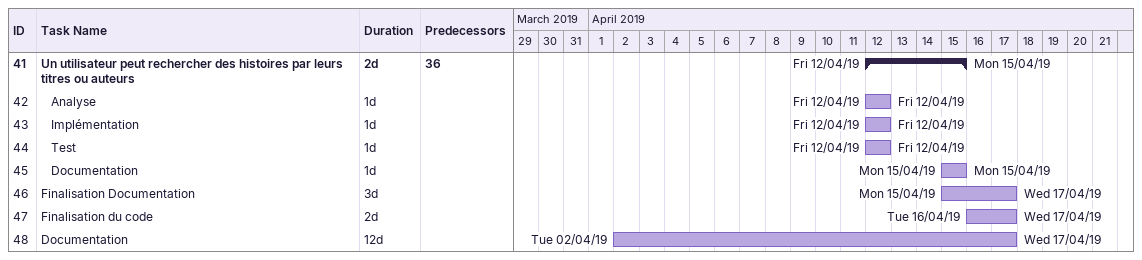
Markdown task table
| ID | Level | Task | Duration | Start | Finish | Predecessors |
|---|---|---|---|---|---|---|
| 41 | 1 | **Un utilisateur peut rechercher des histoires par leurs titres ou auteurs** | 2d | 2019-04-12 | 2019-04-15 | 36 |
| 42 | 2 | Analyse | 1d | 2019-04-12 | 2019-04-12 |  |
| 43 | 2 | Implémentation | 1d | 2019-04-12 | 2019-04-12 |  |
| 44 | 2 | Test | 1d | 2019-04-12 | 2019-04-12 |  |
| 45 | 2 | Documentation | 1d | 2019-04-15 | 2019-04-15 |  |
| 46 | 1 | Finalisation Documentation | 3d | 2019-04-15 | 2019-04-17 |  |
| 47 | 1 | Finalisation du code | 2d | 2019-04-16 | 2019-04-17 |  |
| 48 | 1 | Documentation | 12d | 2019-04-02 | 2019-04-17 |  |
